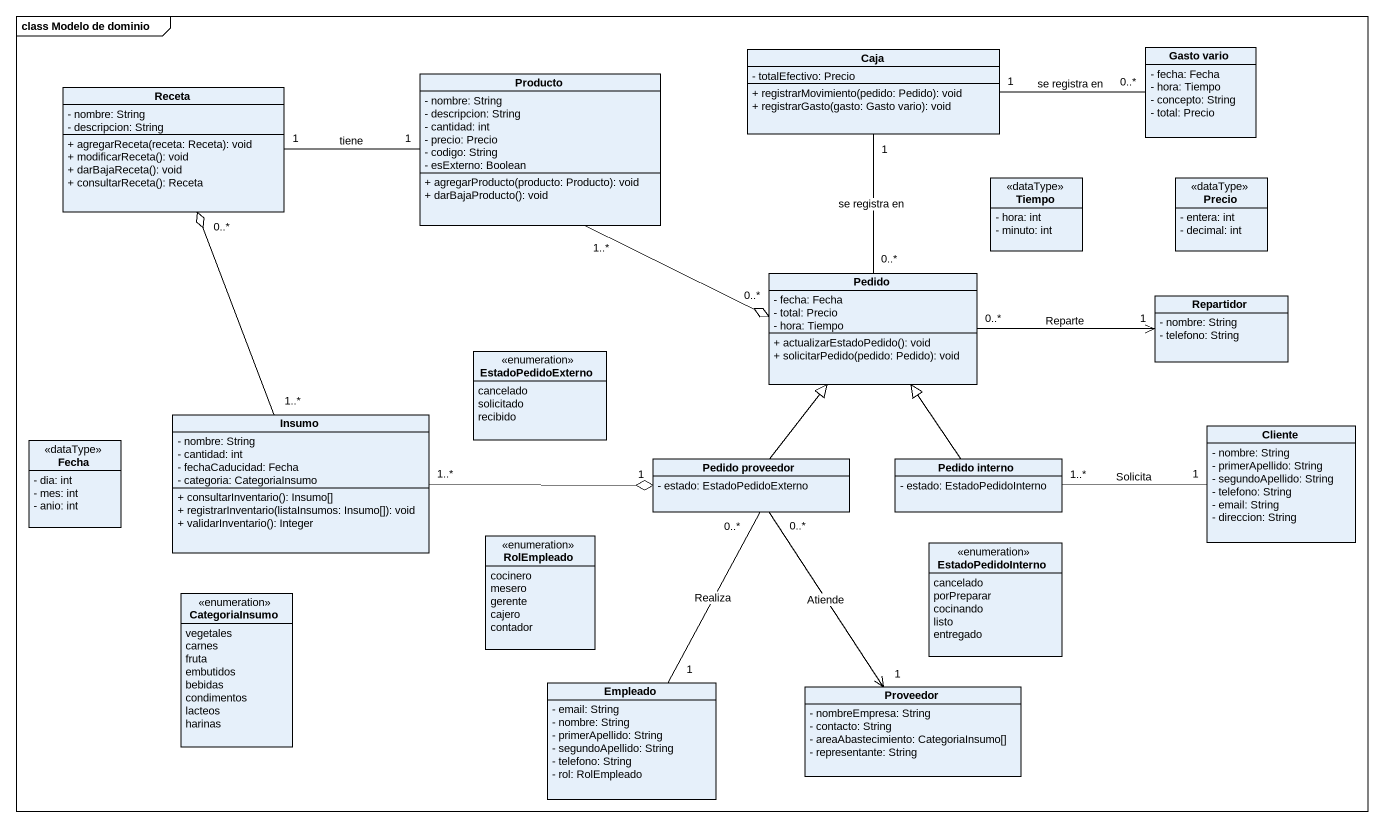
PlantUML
@startuml
mainframe class Modelo de dominio
hide circle
hide empty members
skinparam classAttributeIconSize 0
class Caja {
  - totalEfectivo: Precio
  + registrarMovimiento(pedido: Pedido): void
  + registrarGasto(gasto: Gasto vario): void
}
class "Gasto vario" as Gasto_vario {
  - fecha: Fecha
  - hora: Tiempo
  - concepto: String
  - total: Precio
}
class Receta {
  - nombre: String
  - descripcion: String
  + agregarReceta(receta: Receta): void
  + modificarReceta(): void
  + darBajaReceta(): void
  + consultarReceta(): Receta
}
class Producto {
  - nombre: String
  - descripcion: String
  - cantidad: int
  - precio: Precio
  - codigo: String
  - esExterno: Boolean
  + agregarProducto(producto: Producto): void
  + darBajaProducto(): void
}
class Tiempo <<dataType>> {
  - hora: int
  - minuto: int
}
class Precio <<dataType>> {
  - entera: int
  - decimal: int
}
class Pedido {
  - fecha: Fecha
  - total: Precio
  - hora: Tiempo
  + actualizarEstadoPedido(): void
  + solicitarPedido(pedido: Pedido): void
}
class Repartidor {
  - nombre: String
  - telefono: String
}
enum EstadoPedidoExterno {
  cancelado
  solicitado
  recibido
}
class Insumo {
  - nombre: String
  - cantidad: int
  - fechaCaducidad: Fecha
  - categoria: CategoriaInsumo
  + consultarInventario(): Insumo[]
  + registrarInventario(listaInsumos: Insumo[]): void
  + validarInventario(): Integer
}
class Fecha <<dataType>> {
  - dia: int
  - mes: int
  - anio: int
}
class "Pedido proveedor" as Pedido_proveedor {
  - estado: EstadoPedidoExterno
}
class "Pedido interno" as Pedido_interno {
  - estado: EstadoPedidoInterno
}
class Cliente {
  - nombre: String
  - primerApellido: String
  - segundoApellido: String
  - telefono: String
  - email: String
  - direccion: String
}
enum RolEmpleado {
  cocinero
  mesero
  gerente
  cajero
  contador
}
enum EstadoPedidoInterno {
  cancelado
  porPreparar
  cocinando
  listo
  entregado
}
enum CategoriaInsumo {
  vegetales
  carnes
  fruta
  embutidos
  bebidas
  condimentos
  lacteos
  harinas
}
class Empleado {
  - email: String
  - nombre: String
  - primerApellido: String
  - segundoApellido: String
  - telefono: String
  - rol: RolEmpleado
}
class Proveedor {
  - nombreEmpresa: String
  - contacto: String
  - areaAbastecimiento: CategoriaInsumo[]
  - representante: String
}
Caja "1" -- "0..*" Pedido : se registra en
Gasto_vario "0..*" -left- "1" Caja : se registra en
Receta "1" -right- "1" Producto : tiene
Producto "1..*" -right-o "0..*" Pedido
Repartidor "1" <-left- "0..*" Pedido : Reparte
Insumo "1..*" -up-o "0..*" Receta
Insumo "1..*" -right-o "1" Pedido_proveedor
Pedido_proveedor -up-|> Pedido
Pedido_proveedor "0..*" -- "1" Empleado : Realiza
Pedido_interno -up-|> Pedido
Cliente "1" -left- "1..*" Pedido_interno : Solicita
Proveedor "1" <-up- "0..*" Pedido_proveedor : Atiende
@enduml
